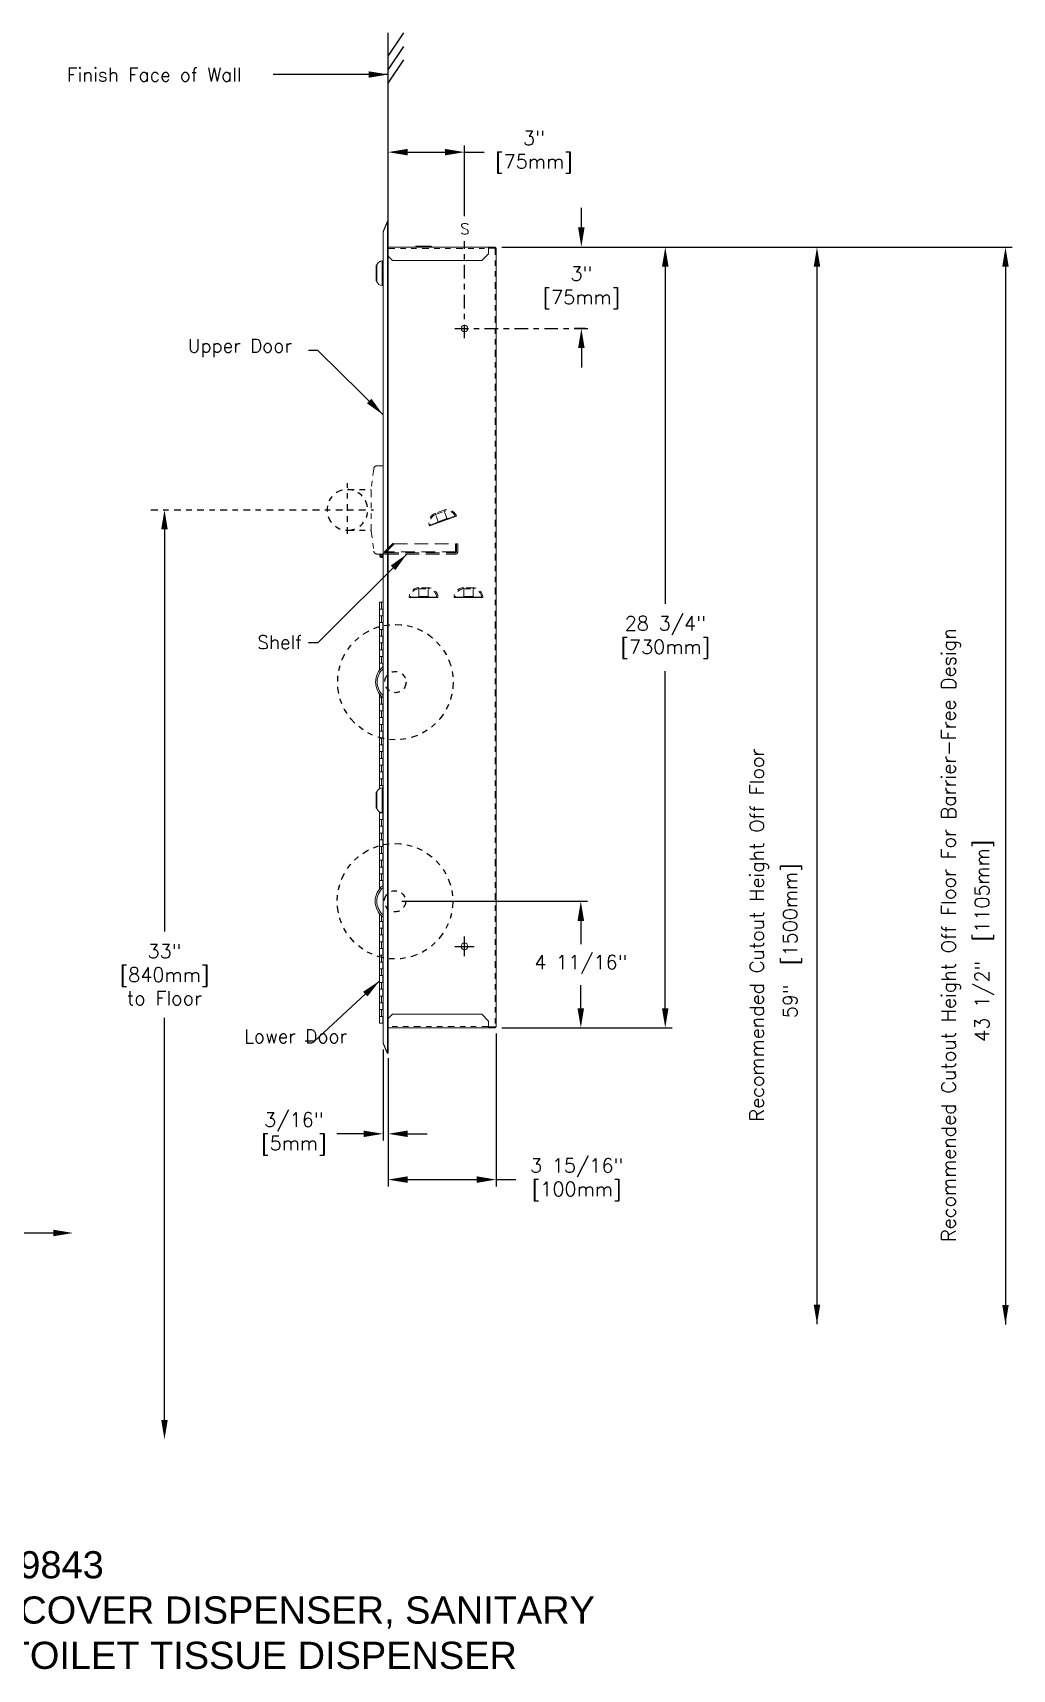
# Model space of a CAD drawing. Header units: inches. Extents: x 1.1 to 42.8, y 2.8 to 37.9.
# Drawn here: x 24.74 to 42.77, y 2.8 to 32.93 of the extents above; entities that cross this region are included whole.
import ezdxf

# ---------------------------------------------------------------- set-up
doc = ezdxf.new("R2010")
doc.units = ezdxf.units.IN
doc.header["$LTSCALE"] = 0.5
doc.header["$MEASUREMENT"] = 0
doc.header["$PDSIZE"] = -1
for name, pattern in [('CENTER', [0.4, 0.25, -0.05, 0.05, -0.05]), ('CENTERX2', [0.8, 0.5, -0.1, 0.1, -0.1]), ('DASHED', [0.75, 0.5, -0.25]), ('PHANTOM', [0.5, 0.25, -0.05, 0.05, -0.05, 0.05, -0.05])]:
    doc.linetypes.add(name, pattern=pattern)
doc.layers.add('DIMENSIONS', color=1, linetype='Continuous')
doc.layers.add('Object', color=4, linetype='Continuous')
doc.styles.get("Standard").update_dxf_attribs({"font": 'romans.shx'})
doc.dimstyles.get("Standard").update_dxf_attribs({"dimscale": 2, "dimtxt": 0.13, "dimasz": 0.18, "dimexe": 0.0625, "dimexo": 0.0625, "dimgap": 0.09, "dimtad": 0, "dimtih": 1, "dimtoh": 1, "dimdec": 4, "dimlfac": 2, "dimzin": 4, "dimdsep": 46, "dimlunit": 5, "dimtxsty": 'Standard', "dimcen": 0.09, "dimadec": 0, "dimazin": 1, "dimtfac": 1, "dimtdec": 4, "dimtofl": 0, "dimtmove": 0, "dimatfit": 3, "dimfxl": 1, "dimfrac": 2, "dimtolj": 1, "dimtzin": 0, "dimarcsym": 0})

# ---------------------------------------------------------------- blocks, each defined once
blk = doc.blocks.new('*D12')
at = {"layer": 'Defpoints', "color": 0}
for p in [(32.69, 30.731), (31.283, 29.418), (32.69, 29.428)]:
    blk.add_point(p, dxfattribs=at)
at = {"layer": 'DIMENSIONS', "color": 0, "lineweight": -2}
for p, q in [((31.283, 29.543), (31.283, 30.856)), ((32.69, 29.553), (32.69, 30.856)), ((31.643, 30.731), (32.33, 30.731)), ((32.69, 30.731), (33.05, 30.731))]:
    blk.add_line(p, q, dxfattribs=at)
at = {"layer": 'DIMENSIONS', "color": 0}
for points in [[(31.643, 30.791), (31.643, 30.671), (31.283, 30.731)], [(32.33, 30.791), (32.33, 30.671), (32.69, 30.731)]]:
    blk.add_solid(points, dxfattribs=at)
at = {"layer": 'DIMENSIONS', "color": 0, "insert": (33.966, 30.731), "char_height": 0.26, "attachment_point": 5}
blk.add_mtext('\\A1;3"\\P[75mm]', dxfattribs=at)
blk = doc.blocks.new('*D13')
at = {"layer": 'Defpoints', "color": 0}
for p in [(33.252, 28.984), (33.252, 14.609), (36.385, 14.609)]:
    blk.add_point(p, dxfattribs=at)
at = {"layer": 'DIMENSIONS', "color": 0, "lineweight": -2}
for p, q in [((33.377, 28.984), (36.51, 28.984)), ((36.385, 28.624), (36.385, 22.416)), ((36.385, 14.969), (36.385, 21.177)), ((33.377, 14.609), (36.51, 14.609))]:
    blk.add_line(p, q, dxfattribs=at)
at = {"layer": 'DIMENSIONS', "color": 0}
for points in [[(36.325, 28.624), (36.445, 28.624), (36.385, 28.984)], [(36.325, 14.969), (36.445, 14.969), (36.385, 14.609)]]:
    blk.add_solid(points, dxfattribs=at)
at = {"layer": 'DIMENSIONS', "color": 0, "insert": (36.385, 21.796), "char_height": 0.26, "attachment_point": 5}
blk.add_mtext('\\A1;28 3/4"\\P[730mm]', dxfattribs=at)
blk = doc.blocks.new('*D14')
at = {"layer": 'Defpoints', "color": 0}
for p in [(33.272, 14.629), (31.283, 14.174), (33.272, 11.815)]:
    blk.add_point(p, dxfattribs=at)
at = {"layer": 'DIMENSIONS', "color": 0, "lineweight": -2}
for p, q in [((33.272, 14.504), (33.272, 11.69)), ((31.283, 14.049), (31.283, 11.69)), ((31.643, 11.815), (32.912, 11.815)), ((33.272, 11.815), (33.632, 11.815))]:
    blk.add_line(p, q, dxfattribs=at)
at = {"layer": 'DIMENSIONS', "color": 0}
for points in [[(31.643, 11.875), (31.643, 11.755), (31.283, 11.815)], [(32.912, 11.875), (32.912, 11.755), (33.272, 11.815)]]:
    blk.add_solid(points, dxfattribs=at)
at = {"layer": 'DIMENSIONS', "color": 0, "insert": (34.753, 11.815), "char_height": 0.26, "attachment_point": 5}
blk.add_mtext('\\A1;3 15/16"\\P[100mm]', dxfattribs=at)
blk = doc.blocks.new('*D15')
at = {"layer": 'Defpoints', "color": 0}
for p in [(31.19, 14.333), (31.283, 14.174), (31.283, 12.658)]:
    blk.add_point(p, dxfattribs=at)
at = {"layer": 'DIMENSIONS', "color": 0, "lineweight": -2}
for p, q in [((31.19, 14.208), (31.19, 12.533)), ((31.283, 14.049), (31.283, 12.533)), ((30.83, 12.658), (30.34, 12.658)), ((31.643, 12.658), (32.003, 12.658))]:
    blk.add_line(p, q, dxfattribs=at)
at = {"layer": 'DIMENSIONS', "color": 0}
for points in [[(30.83, 12.718), (30.83, 12.598), (31.19, 12.658)], [(31.643, 12.718), (31.643, 12.598), (31.283, 12.658)]]:
    blk.add_solid(points, dxfattribs=at)
at = {"layer": 'DIMENSIONS', "color": 0, "insert": (29.547, 12.658), "char_height": 0.26, "attachment_point": 5}
blk.add_mtext('\\A1;3/16"\\P[5mm]', dxfattribs=at)
blk = doc.blocks.new('*D18')
at = {"layer": 'Defpoints', "color": 0}
for p in [(27.166, 24.144), (27.166, 7.03), (27.166, 7.03)]:
    blk.add_point(p, dxfattribs=at)
at = {"layer": 'DIMENSIONS', "color": 0, "lineweight": -2}
for p, q in [((27.166, 23.784), (27.166, 16.38)), ((27.166, 7.39), (27.166, 14.794))]:
    blk.add_line(p, q, dxfattribs=at)
at = {"layer": 'DIMENSIONS', "color": 0}
for points in [[(27.106, 23.784), (27.226, 23.784), (27.166, 24.144)], [(27.106, 7.39), (27.226, 7.39), (27.166, 7.03)]]:
    blk.add_solid(points, dxfattribs=at)
at = {"layer": 'DIMENSIONS', "color": 0, "insert": (27.166, 15.587), "char_height": 0.26, "attachment_point": 5}
blk.add_mtext('\\A1;33"\\P[840mm]\\Pto Floor', dxfattribs=at)
blk = doc.blocks.new('*D25')
at = {"layer": 'Defpoints', "color": 0}
for p in [(33.252, 28.984), (34.84, 27.484), (35.037, 27.484)]:
    blk.add_point(p, dxfattribs=at)
at = {"layer": 'DIMENSIONS', "color": 0, "lineweight": -2}
for p, q in [((34.84, 29.344), (34.84, 29.704)), ((33.377, 28.984), (34.965, 28.984)), ((34.912, 27.484), (34.715, 27.484)), ((34.84, 27.124), (34.84, 26.764))]:
    blk.add_line(p, q, dxfattribs=at)
at = {"layer": 'DIMENSIONS', "color": 0}
for points in [[(34.78, 29.344), (34.9, 29.344), (34.84, 28.984)], [(34.78, 27.124), (34.9, 27.124), (34.84, 27.484)]]:
    blk.add_solid(points, dxfattribs=at)
at = {"layer": 'DIMENSIONS', "color": 0, "insert": (34.84, 28.234), "char_height": 0.26, "attachment_point": 5}
blk.add_mtext('\\A1;3"\\P[75mm]', dxfattribs=at)
blk = doc.blocks.new('*D29')
at = {"layer": 'Defpoints', "color": 0}
for p in [(31.41, 16.939), (33.252, 14.609), (34.83, 14.609)]:
    blk.add_point(p, dxfattribs=at)
at = {"layer": 'DIMENSIONS', "color": 0, "lineweight": -2}
for p, q in [((31.535, 16.939), (34.955, 16.939)), ((34.83, 16.579), (34.83, 16.152)), ((34.83, 14.969), (34.83, 15.396)), ((33.377, 14.609), (34.955, 14.609))]:
    blk.add_line(p, q, dxfattribs=at)
at = {"layer": 'DIMENSIONS', "color": 0}
for points in [[(34.77, 16.579), (34.89, 16.579), (34.83, 16.939)], [(34.77, 14.969), (34.89, 14.969), (34.83, 14.609)]]:
    blk.add_solid(points, dxfattribs=at)
at = {"layer": 'DIMENSIONS', "color": 0, "insert": (34.83, 15.774), "char_height": 0.26, "attachment_point": 5}
blk.add_mtext('\\A1;4 11/16"', dxfattribs=at)

msp = doc.modelspace()

# ---------------------------------------------------------------- linework, layer by layer
at = {"layer": 'DIMENSIONS'}
for p, q in [((31.28305, 29.44709), (31.28305, 32.929176)), ((31.28305, 32.498584), (31.57279, 32.927878)), ((31.28305, 32.248584), (31.57279, 32.677878)), ((31.28305, 31.998584), (31.57279, 32.427878)), ((33.377238, 28.983533), (42.772545, 28.983533)), ((33.377238, 28.983533), (39.302625, 28.983533)), ((39.177625, 28.623533), (39.177625, 9.153855)), ((42.647545, 28.623533), (42.647545, 9.146377)), ((32.689738, 15.928533), (32.689738, 16.288533)), ((32.509738, 16.108533), (32.869738, 16.108533)), ((25.122712, 10.831617), (23.136897, 10.831617))]:
    msp.add_line(p, q, dxfattribs=at)
at = {"layer": 'DIMENSIONS', "linetype": 'CENTERX2'}
for p, q in [((32.689738, 27.303533), (32.689738, 29.092808)), ((32.509738, 27.483533), (35.037323, 27.483533))]:
    msp.add_line(p, q, dxfattribs=at)
at = {"layer": 'DIMENSIONS', "linetype": 'PHANTOM', "lineweight": 15}
for p, q in [((31.017294, 24.901672), (30.97205, 24.534283)), ((31.119608, 24.956533), (31.079325, 24.956533)), ((30.97205, 23.754283), (30.97205, 24.534283)), ((30.97205, 23.754283), (31.017294, 23.386894)), ((31.079325, 23.332033), (31.189738, 23.332033))]:
    msp.add_line(p, q, dxfattribs=at)
at = {"layer": 'DIMENSIONS', "linetype": 'CENTER'}
for p, q in [((30.53305, 23.701975), (30.53305, 24.636223)), ((26.917942, 24.144283), (31.013716, 24.144283))]:
    msp.add_line(p, q, dxfattribs=at)
at = {"layer": 'DIMENSIONS', "linetype": 'PHANTOM'}
for p, q in [((30.53305, 24.519283), (30.97205, 24.519283)), ((30.53305, 23.769283), (30.97205, 23.769283))]:
    msp.add_line(p, q, dxfattribs=at)
for centre, radius in [((31.417238, 20.974093), 1.0625), ((31.417238, 20.974093), 0.195), ((31.409975, 16.93941), 1.0625), ((31.409975, 16.93941), 0.195)]:
    msp.add_circle(centre, radius, dxfattribs=at)
at = {"layer": 'DIMENSIONS', "linetype": 'PHANTOM', "lineweight": 15}
for centre, radius, start, end in [((31.079325, 24.894033), 0.0625, 90, 172.9793855), ((31.172856, 25.767816), 0.813029, 266.2447879, 271.1897536), ((31.079325, 23.394533), 0.0625, 187.0206145, 270)]:
    msp.add_arc(centre, radius, start, end, dxfattribs=at)
at = {"layer": 'DIMENSIONS', "linetype": 'PHANTOM'}
msp.add_arc((30.53305, 24.144283), 0.375, 272.8064997, 270, dxfattribs=at)
at = {"layer": 'DIMENSIONS'}
for points in [[(39.117625, 28.623533), (39.237625, 28.623533), (39.177625, 28.983533)], [(42.587545, 28.623533), (42.707545, 28.623533), (42.647545, 28.983533)], [(25.122712, 10.891617), (25.122712, 10.771617), (25.482712, 10.831617)], [(39.117625, 9.513855), (39.237625, 9.513855), (39.177625, 9.153855)], [(42.587545, 9.506377), (42.707545, 9.506377), (42.647545, 9.146377)]]:
    msp.add_solid(points, dxfattribs=at)
at = {"layer": 'Object', "linetype": 'Continuous', "lineweight": 15}
for p, q in [((31.192103, 29.258705), (31.189738, 29.258705)), ((31.189738, 14.333361), (31.189738, 29.258705)), ((31.192103, 29.270381), (31.268072, 29.450182)), ((31.268072, 29.438505), (31.192103, 29.258705)), ((31.192103, 14.333361), (31.192103, 29.258705)), ((31.269233, 29.452928), (31.28305, 29.44709)), ((31.269233, 29.424234), (31.269233, 14.167832)), ((31.28305, 29.418396), (31.269233, 29.424234)), ((31.28305, 29.418396), (31.28305, 14.17367)), ((31.28305, 28.983533), (33.131873, 28.983533)), ((31.790485, 28.998533), (31.790485, 28.983533)), ((31.790485, 28.998533), (32.070422, 28.998533)), ((32.070422, 28.983533), (32.070422, 28.998533)), ((33.131873, 28.959533), (33.131873, 28.983533)), ((33.131873, 28.983533), (33.252238, 28.983533)), ((33.131873, 28.968533), (33.252238, 28.968533)), ((33.252238, 28.963533), (33.131873, 28.963533)), ((33.131873, 28.858533), (33.131873, 28.959533)), ((33.252238, 28.968533), (33.252238, 28.983533)), ((33.272238, 28.963533), (33.252238, 28.963533)), ((33.272238, 28.963533), (33.272238, 14.628533)), ((31.064738, 28.500976), (31.064738, 28.640976)), ((31.074738, 28.343476), (31.074738, 28.658476)), ((31.173019, 28.273575), (31.173019, 28.728377)), ((31.28305, 28.81272), (31.362238, 28.733533)), ((33.006873, 28.733533), (31.362238, 28.733533)), ((33.006873, 28.733533), (33.131873, 28.858533)), ((31.064738, 28.360976), (31.064738, 28.500976)), ((32.539779, 24.031935), (32.043026, 23.851131)), ((32.514104, 24.023986), (32.067803, 23.861546)), ((32.381708, 23.981384), (32.196609, 23.914014)), ((32.206398, 23.926557), (32.366146, 23.9847)), ((31.158238, 23.331783), (31.187656, 23.331783)), ((31.158238, 23.269283), (31.158238, 23.281783)), ((31.158238, 23.281783), (31.189738, 23.281783)), ((31.158238, 23.269283), (31.189738, 23.269283)), ((31.183836, 23.282609), (31.173597, 23.289778)), ((31.183238, 23.319283), (31.187656, 23.319283)), ((31.187656, 23.331783), (31.187656, 23.319283)), ((31.189738, 23.331783), (31.187656, 23.331783)), ((31.189738, 23.319283), (31.187656, 23.319283)), ((31.189738, 23.331783), (31.189738, 23.371283)), ((31.219738, 23.359675), (31.219738, 23.379676)), ((31.219738, 23.331783), (31.219738, 23.332942)), ((31.126988, 22.444783), (31.126988, 22.319783)), ((31.126988, 22.444783), (31.158238, 22.444783)), ((31.126988, 22.319783), (31.126988, 22.194783)), ((31.158238, 22.319783), (31.126988, 22.319783)), ((31.158238, 22.444783), (31.158238, 22.319783)), ((31.158238, 22.444783), (31.189738, 22.444783)), ((31.187656, 22.319783), (31.158238, 22.319783)), ((31.187656, 22.319783), (31.187656, 22.194783)), ((32.200054, 22.532533), (31.671421, 22.532533)), ((32.173209, 22.533845), (31.698266, 22.533845)), ((32.161255, 22.534783), (31.710217, 22.534783)), ((32.034226, 22.539095), (31.837249, 22.539095)), ((31.850738, 22.547533), (32.020738, 22.547533)), ((33.025054, 22.532533), (32.496421, 22.532533)), ((32.998209, 22.533845), (32.523266, 22.533845)), ((32.986255, 22.534783), (32.535217, 22.534783)), ((32.859226, 22.539095), (32.662249, 22.539095)), ((32.675738, 22.547533), (32.845738, 22.547533)), ((31.126988, 22.194783), (31.126988, 22.069783)), ((31.126988, 22.194783), (31.158238, 22.194783)), ((31.126988, 22.069783), (31.126988, 21.944783)), ((31.158238, 22.069783), (31.126988, 22.069783)), ((31.158238, 22.194783), (31.158238, 22.069783)), ((31.187656, 22.194783), (31.158238, 22.194783)), ((31.187656, 22.069783), (31.158238, 22.069783)), ((31.187656, 22.069783), (31.187656, 21.944783)), ((31.126988, 21.944783), (31.126988, 21.819783)), ((31.126988, 21.944783), (31.158238, 21.944783)), ((31.126988, 21.819783), (31.126988, 21.694783)), ((31.158238, 21.819783), (31.126988, 21.819783)), ((31.126988, 21.694783), (31.126988, 21.569783)), ((31.126988, 21.694783), (31.158238, 21.694783)), ((31.158238, 21.944783), (31.158238, 21.819783)), ((31.187656, 21.944783), (31.158238, 21.944783)), ((31.187656, 21.819783), (31.158238, 21.819783)), ((31.158238, 21.694783), (31.158238, 21.569783)), ((31.187656, 21.694783), (31.158238, 21.694783)), ((31.187656, 21.819783), (31.187656, 21.694783)), ((31.126988, 21.569783), (31.126988, 21.444783)), ((31.158238, 21.569783), (31.126988, 21.569783)), ((31.126988, 21.444783), (31.126988, 21.319783)), ((31.126988, 21.444783), (31.158238, 21.444783)), ((31.187656, 21.569783), (31.158238, 21.569783)), ((31.158238, 21.444783), (31.158238, 21.319783)), ((31.187656, 21.444783), (31.158238, 21.444783)), ((31.187656, 21.569783), (31.187656, 21.444783)), ((31.126988, 21.319783), (31.126988, 21.195407)), ((31.158238, 21.319783), (31.126988, 21.319783)), ((31.187656, 21.319783), (31.158238, 21.319783)), ((31.187656, 21.319783), (31.187656, 21.257849)), ((31.126988, 20.752779), (31.126988, 20.694783)), ((31.126988, 20.694783), (31.126988, 20.569783)), ((31.126988, 20.694783), (31.158238, 20.694783)), ((31.126988, 20.569783), (31.126988, 20.444783)), ((31.158238, 20.569783), (31.126988, 20.569783)), ((31.158238, 20.694783), (31.158238, 20.569783)), ((31.182268, 20.694783), (31.158238, 20.694783)), ((31.187656, 20.569783), (31.158238, 20.569783)), ((31.187656, 20.569783), (31.187656, 20.444783)), ((31.126988, 20.444783), (31.126988, 20.319783)), ((31.126988, 20.444783), (31.158238, 20.444783)), ((31.126988, 20.319783), (31.126988, 20.194783)), ((31.158238, 20.319783), (31.126988, 20.319783)), ((31.126988, 20.194783), (31.126988, 20.069783)), ((31.126988, 20.194783), (31.158238, 20.194783)), ((31.158238, 20.444783), (31.158238, 20.319783)), ((31.187656, 20.444783), (31.158238, 20.444783)), ((31.187656, 20.319783), (31.158238, 20.319783)), ((31.158238, 20.194783), (31.158238, 20.069783)), ((31.187656, 20.194783), (31.158238, 20.194783)), ((31.187656, 20.319783), (31.187656, 20.194783)), ((31.126988, 20.069783), (31.126988, 19.944783)), ((31.158238, 20.069783), (31.126988, 20.069783)), ((31.126988, 19.944783), (31.126988, 19.819783)), ((31.126988, 19.944783), (31.158238, 19.944783)), ((31.187656, 20.069783), (31.158238, 20.069783)), ((31.158238, 19.944783), (31.158238, 19.819783)), ((31.187656, 19.944783), (31.158238, 19.944783)), ((31.187656, 20.069783), (31.187656, 19.944783)), ((31.126988, 19.819783), (31.126988, 19.694783)), ((31.158238, 19.819783), (31.126988, 19.819783)), ((31.126988, 19.694783), (31.126988, 19.569783)), ((31.126988, 19.694783), (31.158238, 19.694783)), ((31.187656, 19.819783), (31.158238, 19.819783)), ((31.158238, 19.694783), (31.158238, 19.569783)), ((31.187656, 19.694783), (31.158238, 19.694783)), ((31.187656, 19.819783), (31.187656, 19.694783)), ((31.126988, 19.569783), (31.126988, 19.444783)), ((31.158238, 19.569783), (31.126988, 19.569783)), ((31.126988, 19.444783), (31.126988, 19.319783)), ((31.126988, 19.444783), (31.158238, 19.444783)), ((31.126988, 19.319783), (31.126988, 19.194783)), ((31.158238, 19.319783), (31.126988, 19.319783)), ((31.187656, 19.569783), (31.158238, 19.569783)), ((31.158238, 19.444783), (31.158238, 19.319783)), ((31.187656, 19.444783), (31.158238, 19.444783)), ((31.187656, 19.319783), (31.158238, 19.319783)), ((31.187656, 19.569783), (31.187656, 19.444783)), ((31.187656, 19.319783), (31.187656, 19.194783)), ((31.126988, 19.194783), (31.126988, 19.069783)), ((31.126988, 19.194783), (31.158238, 19.194783)), ((31.126988, 19.069783), (31.126988, 19.012473)), ((31.158238, 19.069783), (31.126988, 19.069783)), ((31.158238, 19.194783), (31.158238, 19.069783)), ((31.187656, 19.194783), (31.158238, 19.194783)), ((31.187656, 19.069783), (31.158238, 19.069783)), ((31.173019, 18.572382), (31.173019, 19.027184)), ((31.187656, 19.069783), (31.187656, 19.019906)), ((31.064738, 18.659783), (31.064738, 18.939783)), ((31.074738, 18.642283), (31.074738, 18.957283)), ((31.126988, 18.587093), (31.126988, 18.569783)), ((31.126988, 18.569783), (31.126988, 18.444783)), ((31.158238, 18.569783), (31.126988, 18.569783)), ((31.126988, 18.444783), (31.126988, 18.319783)), ((31.126988, 18.444783), (31.158238, 18.444783)), ((31.158238, 18.574994), (31.158238, 18.569783)), ((31.187656, 18.569783), (31.158238, 18.569783)), ((31.158238, 18.444783), (31.158238, 18.319783)), ((31.187656, 18.444783), (31.158238, 18.444783)), ((31.187656, 18.569783), (31.187656, 18.444783)), ((31.126988, 18.319783), (31.126988, 18.194783)), ((31.158238, 18.319783), (31.126988, 18.319783)), ((31.126988, 18.194783), (31.126988, 18.069783)), ((31.126988, 18.194783), (31.158238, 18.194783)), ((31.187656, 18.319783), (31.158238, 18.319783)), ((31.158238, 18.194783), (31.158238, 18.069783)), ((31.187656, 18.194783), (31.158238, 18.194783)), ((31.187656, 18.319783), (31.187656, 18.194783)), ((31.126988, 18.069783), (31.126988, 17.944783)), ((31.158238, 18.069783), (31.126988, 18.069783)), ((31.126988, 17.944783), (31.126988, 17.819783)), ((31.126988, 17.944783), (31.158238, 17.944783)), ((31.126988, 17.819783), (31.126988, 17.694783)), ((31.158238, 17.819783), (31.126988, 17.819783)), ((31.187656, 18.069783), (31.158238, 18.069783)), ((31.158238, 17.944783), (31.158238, 17.819783)), ((31.187656, 17.944783), (31.158238, 17.944783)), ((31.187656, 17.819783), (31.158238, 17.819783)), ((31.187656, 18.069783), (31.187656, 17.944783)), ((31.187656, 17.819783), (31.187656, 17.694783)), ((31.126988, 17.694783), (31.126988, 17.569783)), ((31.126988, 17.694783), (31.158238, 17.694783)), ((31.126988, 17.569783), (31.126988, 17.444783)), ((31.158238, 17.569783), (31.126988, 17.569783)), ((31.158238, 17.694783), (31.158238, 17.569783)), ((31.187656, 17.694783), (31.158238, 17.694783)), ((31.187656, 17.569783), (31.158238, 17.569783)), ((31.187656, 17.569783), (31.187656, 17.444783)), ((31.126988, 17.444783), (31.126988, 17.319783)), ((31.126988, 17.444783), (31.158238, 17.444783)), ((31.126988, 17.319783), (31.126988, 17.194783)), ((31.158238, 17.319783), (31.126988, 17.319783)), ((31.126988, 17.194783), (31.126988, 17.169939)), ((31.126988, 17.194783), (31.149188, 17.194783)), ((31.158238, 17.444783), (31.158238, 17.319783)), ((31.187656, 17.444783), (31.158238, 17.444783)), ((31.187656, 17.319783), (31.158238, 17.319783)), ((31.187656, 17.319783), (31.187656, 17.228892)), ((31.126988, 16.708882), (31.126988, 16.694783)), ((31.126988, 16.694783), (31.126988, 16.569783)), ((31.126988, 16.694783), (31.139488, 16.694783)), ((31.158238, 16.675112), (31.158238, 16.569783)), ((31.126988, 16.569783), (31.126988, 16.444783)), ((31.158238, 16.569783), (31.126988, 16.569783)), ((31.126988, 16.444783), (31.126988, 16.319783)), ((31.126988, 16.444783), (31.158238, 16.444783)), ((31.126988, 16.319783), (31.126988, 16.194783)), ((31.158238, 16.319783), (31.126988, 16.319783)), ((31.187656, 16.569783), (31.158238, 16.569783)), ((31.158238, 16.444783), (31.158238, 16.319783)), ((31.187656, 16.444783), (31.158238, 16.444783)), ((31.187656, 16.319783), (31.158238, 16.319783)), ((31.187656, 16.569783), (31.187656, 16.444783)), ((31.187656, 16.319783), (31.187656, 16.194783)), ((31.126988, 16.194783), (31.126988, 16.069783)), ((31.126988, 16.194783), (31.158238, 16.194783)), ((31.126988, 16.069783), (31.126988, 15.944783)), ((31.158238, 16.069783), (31.126988, 16.069783)), ((31.158238, 16.194783), (31.158238, 16.069783)), ((31.187656, 16.194783), (31.158238, 16.194783)), ((31.187656, 16.069783), (31.158238, 16.069783)), ((31.187656, 16.069783), (31.187656, 15.944783)), ((31.126988, 15.944783), (31.126988, 15.819783)), ((31.126988, 15.944783), (31.158238, 15.944783)), ((31.126988, 15.819783), (31.126988, 15.694783)), ((31.158238, 15.819783), (31.126988, 15.819783)), ((31.126988, 15.694783), (31.126988, 15.569783)), ((31.126988, 15.694783), (31.158238, 15.694783)), ((31.158238, 15.944783), (31.158238, 15.819783)), ((31.187656, 15.944783), (31.158238, 15.944783)), ((31.187656, 15.819783), (31.158238, 15.819783)), ((31.158238, 15.694783), (31.158238, 15.569783)), ((31.187656, 15.694783), (31.158238, 15.694783)), ((31.187656, 15.819783), (31.187656, 15.694783)), ((31.126988, 15.569783), (31.126988, 15.444783)), ((31.158238, 15.569783), (31.126988, 15.569783)), ((31.126988, 15.444783), (31.126988, 15.319783)), ((31.126988, 15.444783), (31.158238, 15.444783)), ((31.187656, 15.569783), (31.158238, 15.569783)), ((31.158238, 15.444783), (31.158238, 15.319783)), ((31.187656, 15.444783), (31.158238, 15.444783)), ((31.187656, 15.569783), (31.187656, 15.444783)), ((31.126988, 15.319783), (31.126988, 15.194783)), ((31.158238, 15.319783), (31.126988, 15.319783)), ((31.126988, 15.194783), (31.126988, 15.069783)), ((31.126988, 15.194783), (31.158238, 15.194783)), ((31.126988, 15.069783), (31.126988, 14.944783)), ((31.158238, 15.069783), (31.126988, 15.069783)), ((31.187656, 15.319783), (31.158238, 15.319783)), ((31.158238, 15.194783), (31.158238, 15.069783)), ((31.187656, 15.194783), (31.158238, 15.194783)), ((31.158238, 15.069783), (31.187656, 15.069783)), ((31.187656, 15.319783), (31.187656, 15.194783)), ((31.187656, 15.069783), (31.187656, 14.944783)), ((31.126988, 14.944783), (31.126988, 14.819783)), ((31.126988, 14.944783), (31.158238, 14.944783)), ((31.126988, 14.819783), (31.126988, 14.694783)), ((31.158238, 14.819783), (31.126988, 14.819783)), ((31.158238, 14.944783), (31.158238, 14.819783)), ((31.187656, 14.944783), (31.158238, 14.944783)), ((31.158238, 14.819783), (31.187656, 14.819783)), ((31.187656, 14.819783), (31.187656, 14.694783)), ((31.362238, 14.858533), (31.28305, 14.779345)), ((31.362238, 14.858533), (33.006873, 14.858533)), ((33.131873, 14.733533), (33.006873, 14.858533)), ((31.187656, 14.694783), (31.126988, 14.694783)), ((33.131873, 14.608533), (31.28305, 14.608533)), ((33.131873, 14.632533), (33.131873, 14.733533)), ((33.131873, 14.608533), (33.131873, 14.632533)), ((33.131873, 14.628533), (33.252238, 14.628533)), ((33.252238, 14.623533), (33.131873, 14.623533)), ((33.252238, 14.608533), (33.131873, 14.608533)), ((33.252238, 14.628533), (33.272238, 14.628533)), ((33.252238, 14.623533), (33.252238, 14.608533)), ((31.189738, 14.333361), (31.192103, 14.333361)), ((31.192103, 14.333361), (31.268072, 14.153561)), ((31.268072, 14.141884), (31.192103, 14.321684)), ((31.269233, 14.167832), (31.28305, 14.17367)), ((31.28305, 14.144976), (31.269233, 14.139138))]:
    msp.add_line(p, q, dxfattribs=at)
at = {"layer": 'Object', "linetype": 'PHANTOM', "lineweight": 15}
for p, q in [((31.28305, 28.959533), (33.131873, 28.959533)), ((33.252238, 28.963533), (33.252238, 14.628533)), ((32.309947, 24.139107), (32.150199, 24.080964)), ((32.15795, 24.059666), (32.317698, 24.11781)), ((31.850738, 22.71185), (31.850738, 22.689185)), ((32.020738, 22.71185), (31.850738, 22.71185)), ((31.850738, 22.689185), (32.020738, 22.689185)), ((31.850738, 22.547533), (31.850738, 22.689185)), ((32.020738, 22.71185), (32.020738, 22.689185)), ((32.020738, 22.547533), (32.020738, 22.689185)), ((32.675738, 22.71185), (32.675738, 22.689185)), ((32.845738, 22.71185), (32.675738, 22.71185)), ((32.675738, 22.689185), (32.845738, 22.689185)), ((32.675738, 22.547533), (32.675738, 22.689185)), ((32.845738, 22.71185), (32.845738, 22.689185)), ((32.845738, 22.547533), (32.845738, 22.689185)), ((33.131873, 14.632533), (31.28305, 14.632533))]:
    msp.add_line(p, q, dxfattribs=at)
at = {"layer": 'Object', "linetype": 'DASHED', "lineweight": 15}
for p, q in [((31.377238, 23.534283), (31.229238, 23.386283)), ((31.244238, 23.371283), (31.392238, 23.519283)), ((31.392238, 23.519283), (32.525238, 23.519283)), ((32.525238, 23.519283), (32.525238, 23.371283)), ((32.540238, 23.371283), (32.540238, 23.519283)), ((32.564738, 23.519283), (32.540238, 23.519283)), ((32.564738, 23.371283), (32.564738, 23.519283)), ((31.229238, 23.356283), (32.525238, 23.356283)), ((31.229238, 23.331783), (32.525238, 23.331783)), ((32.525238, 23.371283), (31.244238, 23.371283)), ((32.525238, 23.356283), (32.525238, 23.371283))]:
    msp.add_line(p, q, dxfattribs=at)
at = {"layer": 'Object', "linetype": 'Continuous', "lineweight": 15, "flags": 128}
for points in [[(31.268072, 29.450182), (31.268712, 29.451696), (31.269102, 29.452619), (31.269233, 29.452928)], [(31.28305, 29.44709), (31.282827, 29.446562), (31.282166, 29.444997), (31.281091, 29.442453)], [(32.309947, 24.139107), (32.311043, 24.136095), (32.312127, 24.133118), (32.313185, 24.130209), (32.314207, 24.127402), (32.31518, 24.124729), (32.316093, 24.12222), (32.316936, 24.119905), (32.317698, 24.11781)], [(32.150199, 24.080964), (32.151295, 24.077952), (32.152379, 24.074974), (32.153438, 24.072065), (32.154459, 24.069258), (32.155432, 24.066585), (32.156345, 24.064077), (32.157188, 24.061762), (32.15795, 24.059666)], [(31.183836, 23.318457), (31.183715, 23.318629), (31.183238, 23.319283)], [(31.183238, 23.281783), (31.183715, 23.282437), (31.183836, 23.282609)], [(31.269233, 14.139138), (31.269102, 14.139447), (31.268712, 14.14037), (31.268072, 14.141884)], [(31.281091, 14.149613), (31.282166, 14.147069), (31.282827, 14.145504), (31.28305, 14.144976)]]:
    msp.add_lwpolyline(points, dxfattribs=at)
at = {"layer": 'Object', "linetype": 'PHANTOM', "lineweight": 15, "flags": 128}
for points in [[(32.366146, 23.9847), (32.359294, 24.003525), (32.352521, 24.022135), (32.345904, 24.040316), (32.339518, 24.05786), (32.333437, 24.074567), (32.327731, 24.090245), (32.322465, 24.104714), (32.317698, 24.11781)], [(32.206398, 23.926557), (32.199547, 23.945382), (32.192773, 23.963991), (32.186156, 23.982172), (32.17977, 23.999717), (32.17369, 24.016423), (32.167983, 24.032101), (32.162717, 24.046571), (32.15795, 24.059666)]]:
    msp.add_lwpolyline(points, dxfattribs=at)
at = {"layer": 'Object', "linetype": 'Continuous', "lineweight": 15}
for centre, radius in [((32.689738, 27.483533), 0.0625), ((31.158238, 23.300533), 0.0155), ((32.689738, 16.108533), 0.0625)]:
    msp.add_circle(centre, radius, dxfattribs=at)
for centre, radius, start, end in [((31.219738, 29.258705), 0.03, 157.095, 180), ((31.206922, 29.264543), 0.015928, 158.4977755, 201.5022245), ((32.070422, 28.968533), 0.03, 30, 90), ((33.252238, 28.963533), 0.02, 360, 90), ((33.252238, 28.963533), 0.005, 360, 90), ((31.079738, 28.640976), 0.015, 109.4712206, 180), ((31.187339, 28.6042), 0.125, 96.5782906, 154.2652001), ((31.174738, 28.713476), 0.015, 0, 96.5782906), ((31.079738, 28.360976), 0.015, 180, 250.5287794), ((31.187339, 28.397752), 0.125, 205.7347999, 263.4217094), ((31.174738, 28.288476), 0.015, 263.4217094, 0), ((32.211529, 23.912461), 0.015, 110, 174.0591318), ((32.371276, 23.970605), 0.015, 45.9408682, 110), ((31.158238, 23.300533), 0.03125, 325, 270), ((31.158238, 23.300533), 0.01875, 325, 270), ((31.158238, 23.300533), 0.01875, 270, 325), ((31.850738, 22.532533), 0.015, 90, 154.0591318), ((32.020738, 22.532533), 0.015, 25.9408682, 90), ((32.675738, 22.532533), 0.015, 90, 154.0591318), ((32.845738, 22.532533), 0.015, 25.9408682, 90), ((31.417238, 20.974093), 0.365, 128.6068189, 231.0243531), ((31.417238, 20.974093), 0.335, 132.7737033, 227.2262967), ((31.187339, 18.903007), 0.125, 96.5782906, 154.2652001), ((31.174738, 19.012283), 0.015, 0, 96.5782906), ((31.079738, 18.939783), 0.015, 109.4712206, 180), ((31.079738, 18.659783), 0.015, 180, 250.5287794), ((31.187339, 18.696559), 0.125, 205.7347999, 263.4217094), ((31.174738, 18.587283), 0.015, 263.4217094, 0), ((31.409975, 16.93941), 0.365, 127.1622614, 232.4761404), ((31.409975, 16.93941), 0.335, 131.1037283, 228.8962717), ((33.252238, 14.628533), 0.005, 270, 0), ((33.252238, 14.628533), 0.02, 270, 0), ((31.219738, 14.333361), 0.03, 180, 202.905), ((31.206922, 14.327523), 0.015928, 158.4977755, 201.5022245)]:
    msp.add_arc(centre, radius, start, end, dxfattribs=at)
at = {"layer": 'Object', "linetype": 'PHANTOM', "lineweight": 15}
for centre, radius, start, end in [((32.371276, 23.970605), 0.179317, 20, 110), ((32.371276, 23.970605), 0.156652, 20.3310267, 110), ((32.211529, 23.912461), 0.179317, 110, 200), ((32.211529, 23.912461), 0.156652, 110, 199.6689733), ((31.850738, 22.532533), 0.179317, 90, 180), ((31.850738, 22.532533), 0.156652, 90, 179.6689733), ((32.020738, 22.532533), 0.179317, 0, 90), ((32.020738, 22.532533), 0.156652, 0.3310267, 90), ((32.675738, 22.532533), 0.179317, 90, 180), ((32.675738, 22.532533), 0.156652, 90, 179.6689733), ((32.845738, 22.532533), 0.179317, 0, 90), ((32.845738, 22.532533), 0.156652, 0.3310267, 90)]:
    msp.add_arc(centre, radius, start, end, dxfattribs=at)
at = {"layer": 'Object', "linetype": 'DASHED', "lineweight": 15}
for centre, radius, start, end in [((31.229238, 23.371283), 0.0395, 180, 270), ((31.229238, 23.371283), 0.015, 180, 270), ((32.525238, 23.371283), 0.015, 270, 0), ((32.525238, 23.371283), 0.0395, 270, 0)]:
    msp.add_arc(centre, radius, start, end, dxfattribs=at)
at = {"layer": 'Object', "linetype": 'Continuous', "lineweight": 15}
for centre, start_param, end_param in [((31.257109, 29.424234), 4.71238898, 5.153499892), ((31.270926, 29.418396), 4.71238898, 5.288839022), ((31.257109, 14.167832), 4.271278069, 4.71238898), ((31.270926, 14.17367), 4.135938939, 4.71238898)]:
    msp.add_ellipse(centre, major_axis=(0, 0.033426), ratio=0.362701598, start_param=start_param, end_param=end_param, dxfattribs=at)
for points, knots in [([(31.268072, 29.438505), (31.267792, 29.440486), (31.26723, 29.444454), (31.267425, 29.448248), (31.267903, 29.449677), (31.268072, 29.450182)], [0, 0, 0, 0, 0.392276629, 0.785629059, 1, 1, 1, 1]), ([(31.281091, 29.436615), (31.280877, 29.437778), (31.280443, 29.440133), (31.280873, 29.441673), (31.281091, 29.442453)], [0, 0, 0, 0, 0.493721051, 1, 1, 1, 1]), ([(32.043026, 23.851131), (32.045056, 23.85187), (32.047042, 23.852614), (32.05093, 23.854114), (32.052851, 23.854877), (32.058246, 23.857088), (32.061459, 23.8585), (32.064017, 23.859734)], [0, 0, 0, 0, 0.25, 0.25, 0.5, 0.5, 1, 1, 1, 1]), ([(32.196609, 23.914014), (32.195012, 23.913432), (32.191824, 23.912269), (32.185474, 23.909934), (32.177585, 23.907004), (32.168199, 23.903468), (32.155789, 23.898724), (32.140556, 23.892772), (32.123526, 23.88591), (32.10686, 23.87899), (32.093804, 23.873367), (32.083291, 23.8687), (32.07545, 23.865143), (32.070425, 23.862779), (32.067803, 23.861546)], [0, 0, 0, 0, 0.032715507, 0.065325247, 0.130294729, 0.195085012, 0.259879851, 0.390188467, 0.520316058, 0.638172962, 0.779706093, 0.846430962, 0.919861901, 1, 1, 1, 1]), ([(32.514104, 24.023986), (32.512685, 24.023614), (32.509906, 24.022884), (32.505654, 24.021733), (32.501477, 24.020581), (32.497382, 24.019429), (32.493388, 24.018287), (32.48513, 24.015891), (32.472955, 24.012239), (32.455744, 24.006828), (32.438327, 24.001151), (32.422871, 23.995932), (32.410354, 23.991604), (32.400861, 23.98827), (32.392896, 23.98543), (32.386503, 23.983126), (32.383306, 23.981965), (32.381707, 23.981384)], [0, 0, 0, 0, 0.040976162, 0.080270032, 0.117881752, 0.1538115, 0.18805948, 0.220625928, 0.361961736, 0.479678338, 0.610024468, 0.739369271, 0.804108899, 0.869127122, 0.934535462, 0.967262825, 1, 1, 1, 1]), ([(32.51817, 24.025032), (32.519546, 24.025382), (32.521056, 24.025797), (32.524335, 24.026752), (32.526126, 24.027301), (32.531679, 24.029074), (32.535719, 24.030457), (32.539779, 24.031935)], [0, 0, 0, 0, 0.25, 0.25, 0.5, 0.5, 1, 1, 1, 1]), ([(31.671421, 22.532533), (31.673581, 22.532533), (31.675702, 22.532553), (31.679868, 22.532632), (31.681935, 22.532692), (31.68776, 22.532925), (31.691262, 22.533153), (31.694088, 22.533438)], [0, 0, 0, 0, 0.25, 0.25, 0.5, 0.5, 1, 1, 1, 1]), ([(31.837249, 22.539095), (31.835549, 22.539094), (31.832155, 22.539092), (31.82539, 22.53907), (31.816974, 22.539015), (31.806945, 22.538902), (31.793661, 22.538689), (31.777311, 22.538305), (31.75896, 22.537681), (31.740933, 22.536879), (31.726742, 22.536061), (31.715266, 22.535271), (31.706681, 22.53461), (31.701152, 22.534108), (31.698266, 22.533846)], [0, 0, 0, 0, 0.032715507, 0.065325247, 0.130294729, 0.195085012, 0.259879851, 0.390188467, 0.520316058, 0.638172962, 0.779706093, 0.846430962, 0.919861901, 1, 1, 1, 1]), ([(32.173209, 22.533846), (32.171749, 22.533981), (32.168887, 22.534245), (32.164498, 22.534618), (32.160179, 22.534964), (32.155937, 22.535282), (32.151793, 22.535575), (32.143213, 22.536148), (32.130524, 22.53688), (32.1125, 22.537682), (32.094192, 22.538304), (32.077883, 22.538687), (32.06464, 22.5389), (32.05458, 22.539014), (32.046124, 22.539069), (32.039328, 22.539092), (32.035927, 22.539094), (32.034226, 22.539095)], [0, 0, 0, 0, 0.040976162, 0.080270032, 0.117881752, 0.1538115, 0.18805948, 0.220625928, 0.361961736, 0.479678338, 0.610024468, 0.739369271, 0.804108899, 0.869127122, 0.934535462, 0.967262825, 1, 1, 1, 1]), ([(32.177387, 22.533438), (32.1788, 22.533296), (32.180361, 22.533169), (32.183769, 22.532945), (32.18564, 22.532848), (32.191464, 22.532615), (32.195734, 22.532533), (32.200054, 22.532533)], [0, 0, 0, 0, 0.25, 0.25, 0.5, 0.5, 1, 1, 1, 1]), ([(32.496421, 22.532533), (32.498581, 22.532533), (32.500702, 22.532553), (32.504868, 22.532632), (32.506935, 22.532692), (32.51276, 22.532925), (32.516262, 22.533153), (32.519088, 22.533438)], [0, 0, 0, 0, 0.25, 0.25, 0.5, 0.5, 1, 1, 1, 1]), ([(32.662249, 22.539095), (32.660549, 22.539094), (32.657155, 22.539092), (32.65039, 22.53907), (32.641974, 22.539015), (32.631945, 22.538902), (32.618661, 22.538689), (32.602311, 22.538305), (32.58396, 22.537681), (32.565933, 22.536879), (32.551742, 22.536061), (32.540266, 22.535271), (32.531681, 22.53461), (32.526152, 22.534108), (32.523266, 22.533846)], [0, 0, 0, 0, 0.032715507, 0.065325247, 0.130294729, 0.195085012, 0.259879851, 0.390188467, 0.520316058, 0.638172962, 0.779706093, 0.846430962, 0.919861901, 1, 1, 1, 1]), ([(32.998209, 22.533846), (32.996749, 22.533981), (32.993887, 22.534245), (32.989498, 22.534618), (32.985179, 22.534964), (32.980937, 22.535282), (32.976793, 22.535575), (32.968213, 22.536148), (32.955524, 22.53688), (32.9375, 22.537682), (32.919192, 22.538304), (32.902883, 22.538687), (32.88964, 22.5389), (32.87958, 22.539014), (32.871124, 22.539069), (32.864328, 22.539092), (32.860927, 22.539094), (32.859226, 22.539095)], [0, 0, 0, 0, 0.040976162, 0.080270032, 0.117881752, 0.1538115, 0.18805948, 0.220625928, 0.361961736, 0.479678338, 0.610024468, 0.739369271, 0.804108899, 0.869127122, 0.934535462, 0.967262825, 1, 1, 1, 1]), ([(33.002387, 22.533438), (33.0038, 22.533296), (33.005361, 22.533169), (33.008769, 22.532945), (33.01064, 22.532848), (33.016464, 22.532615), (33.020734, 22.532533), (33.025054, 22.532533)], [0, 0, 0, 0, 0.25, 0.25, 0.5, 0.5, 1, 1, 1, 1]), ([(31.268072, 14.141884), (31.267792, 14.142889), (31.26723, 14.144903), (31.267425, 14.149376), (31.267903, 14.15247), (31.268072, 14.153561)], [0, 0, 0, 0, 0.392264108, 0.785643139, 1, 1, 1, 1]), ([(31.281091, 14.149613), (31.280877, 14.15037), (31.280443, 14.151905), (31.280873, 14.154259), (31.281091, 14.155451)], [0, 0, 0, 0, 0.493700089, 1, 1, 1, 1])]:
    msp.add_open_spline(points, degree=3, knots=knots, dxfattribs=at)
for points in [[(32.064017, 23.859734), (32.065255, 23.860332), (32.066517, 23.860936), (32.067803, 23.861546)], [(32.514104, 24.023986), (32.515483, 24.024346), (32.516838, 24.024694), (32.51817, 24.025032)], [(31.694088, 22.533438), (31.695456, 22.533576), (31.696848, 22.533712), (31.698266, 22.533845)], [(32.173209, 22.533845), (32.174628, 22.533712), (32.17602, 22.533576), (32.177387, 22.533438)], [(32.519088, 22.533438), (32.520456, 22.533576), (32.521848, 22.533712), (32.523266, 22.533845)], [(32.998209, 22.533845), (32.999628, 22.533712), (33.00102, 22.533576), (33.002387, 22.533438)]]:
    msp.add_open_spline(points, degree=3, dxfattribs=at)
at = {"layer": 'Object', "linetype": 'DASHED', "lineweight": 15}
for points, knots in [([(31.214238, 23.371283), (31.214509, 23.372656), (31.215033, 23.375305), (31.21889, 23.379225), (31.223847, 23.382856), (31.227543, 23.385206), (31.229238, 23.386283)], [0, 0, 0, 0, 0.274276215, 0.529245453, 0.784161666, 1, 1, 1, 1]), ([(31.244238, 23.371283), (31.242865, 23.369125), (31.240216, 23.36496), (31.236296, 23.359923), (31.232665, 23.356819), (31.230315, 23.356451), (31.229238, 23.356283)], [0, 0, 0, 0, 0.27428224, 0.529252164, 0.784166215, 1, 1, 1, 1])]:
    msp.add_open_spline(points, degree=3, knots=knots, dxfattribs=at)

# ---------------------------------------------------------------- texts
at = {"layer": 'DIMENSIONS'}
for s, insert, char_height, width, attachment_point in [('Finish Face of Wall', (25.370986, 32.280823), 0.25, 3.88149713, 1), ('S', (32.609695, 29.419384), 0.2, 1.87991094, 1), ('Upper Door', (27.594491, 27.290499), 0.25, 2.35854837, 1), ('Shelf', (28.874803, 21.833764), 0.25, 1.84038363, 1), ('Lower Door', (28.630659, 14.579021), 0.25, 1.84038363, 1), ('{\\f@Arial Unicode MS|b0|i0|c0|p34;819843\\PRECESSED-MOUNTED SEAT COVER DISPENSER, SANITARY NAPKIN DISPOSAL AND TOILET TISSUE DISPENSER}', (24.882734, 4.974352), 0.5, 20.52203997, 2)]:
    msp.add_mtext(s, dxfattribs=dict(at, insert=insert, char_height=char_height, width=width, attachment_point=attachment_point))
at = {"layer": 'DIMENSIONS', "char_height": 0.26, "attachment_point": 5, "rotation": 90}
for s, insert in [('\\A1;Recommended Cutout Height Off Floor For Barrier-Free Design', (41.644063, 16.317772)), ('\\A1;Recommended Cutout Height Off Floor', (38.111988, 16.317772)), ('\\A1;43 1/2"  [1105mm]', (42.258809, 16.212588)), ('\\A1;59"  [1500mm]', (38.726734, 16.212588))]:
    msp.add_mtext(s, dxfattribs=dict(at, insert=insert))

# ---------------------------------------------------------------- dimensions: what is measured, and where the dimension line sits
at = {"layer": 'DIMENSIONS'}
dim = msp.add_linear_dim(base=(32.689738, 30.731236), p1=(31.28305, 29.418396), p2=(32.689738, 29.428475), text='3"\\P[75mm]', dimstyle='Standard', override={"dimpost": '"\\X'}, dxfattribs=at)
dim.commit()
dim.dimension.update_dxf_attribs({"geometry": '*D12', "text_midpoint": (33.966404, 30.731236)})
dim = msp.add_linear_dim(base=(34.840339, 27.483533), p1=(33.252238, 28.983533), p2=(35.037323, 27.483533), angle=90, text='<>\\P[75mm]', dimstyle='Standard', override={"dimpost": '"\\X'}, dxfattribs=at)
dim.commit()
dim.dimension.update_dxf_attribs({"geometry": '*D25', "text_midpoint": (34.840339, 28.233533), "dimtype": 160})
for base, p1, p2, text, picture, middle in [((36.384678, 14.608533), (33.252238, 28.983533), (33.252238, 14.608533), '<>\\P[730mm]', '*D13', (36.384678, 21.796033)), ((27.165833, 7.029504), (27.165833, 24.144283), (27.165833, 7.029504), '33"\\P[840mm]\\Pto Floor', '*D18', (27.165833, 15.586894))]:
    dim = msp.add_linear_dim(base=base, p1=p1, p2=p2, angle=90, text=text, dimstyle='Standard', override={"dimpost": '"\\X'}, dxfattribs=at)
    dim.commit()
    dim.dimension.update_dxf_attribs({"geometry": picture, "text_midpoint": middle})
dim = msp.add_linear_dim(base=(34.829548, 14.608533), p1=(31.409975, 16.93941), p2=(33.252238, 14.608533), angle=90, dimstyle='Standard', override={"dimpost": '"\\X'}, dxfattribs=at)
dim.commit()
dim.dimension.update_dxf_attribs({"geometry": '*D29', "text_midpoint": (34.829548, 15.773972)})
for base, p1, p2, text, picture, middle in [((33.272238, 11.815409), (31.28305, 14.17367), (33.272238, 14.628533), '3 15/16"\\P[100mm]', '*D14', (34.75319, 11.815409)), ((31.28305, 12.658191), (31.189738, 14.333361), (31.28305, 14.17367), '<>\\P[5mm]', '*D15', (29.54688, 12.658191))]:
    dim = msp.add_linear_dim(base=base, p1=p1, p2=p2, text=text, dimstyle='Standard', override={"dimpost": '"\\X'}, dxfattribs=at)
    dim.commit()
    dim.dimension.update_dxf_attribs({"geometry": picture, "text_midpoint": middle, "dimtype": 160})

# ---------------------------------------------------------------- leaders
for points in [[(31.28305, 32.160043), (29.167527, 32.160043)], [(31.189738, 25.896522), (29.992027, 27.079297), (29.81819, 27.079297)], [(31.628624, 23.331783), (29.992027, 21.697347), (29.81819, 21.697347)], [(31.126988, 15.474101), (29.929277, 14.366286), (29.75544, 14.366251)]]:
    msp.add_leader(points, dimstyle='Standard', override={"dimgap": 0.09, "dimtad": 0}, dxfattribs=at)

doc.saveas('drawing.dxf')
